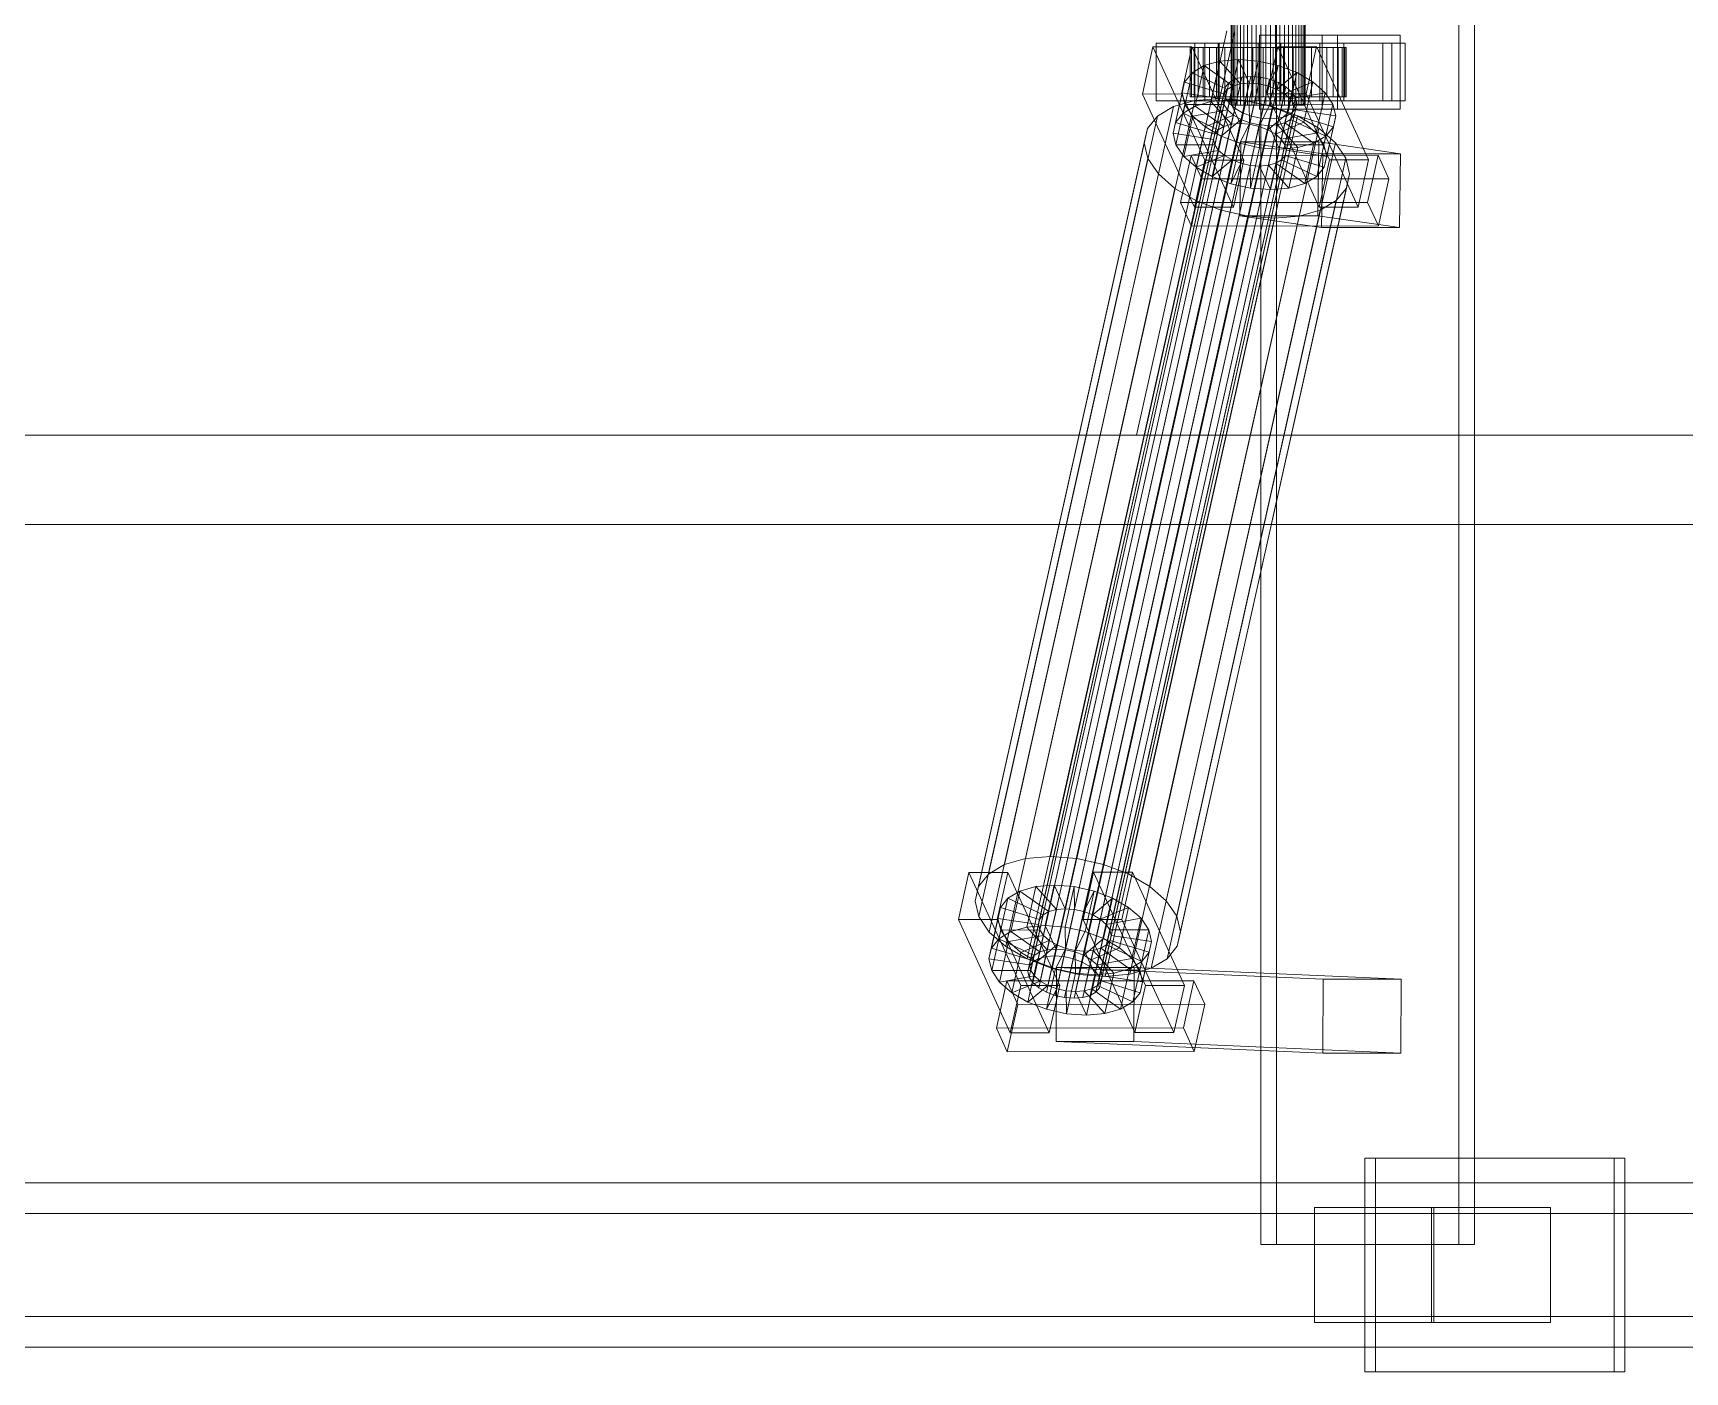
# Model space of a CAD drawing. Header units: millimetres. Extents: x -1970 to 34302, y -65268 to 6837.
# Drawn here: x 8646.8 to 9048.4, y -18456 to -18130.5 of the extents above; entities that cross this region are included whole.
import ezdxf

# ---------------------------------------------------------------- set-up
doc = ezdxf.new("R2010")
doc.units = ezdxf.units.MM
doc.layers.add('superior_C01', color=7, linetype='Continuous', lineweight=0)

msp = doc.modelspace()

# ---------------------------------------------------------------- linework, layer by layer
at = {"layer": 'superior_C01'}
for p, q in [((8945.306, -17575), (8945.306, -18425)), ((8949.148, -18425), (8949.148, -17575)), ((8993.432, -18425), (8993.432, -17575)), ((8997.274, -17575), (8997.274, -18425)), ((8938.103, -18148), (8938.103, -17852)), ((8938.26, -18148), (8938.26, -17852)), ((8938.559, -18148), (8938.559, -17852)), ((8939.018, -18148), (8939.018, -17852)), ((8939.595, -18148), (8939.595, -17852)), ((8940.326, -18148), (8940.326, -17852)), ((8941.142, -18148), (8941.142, -17852)), ((8942.095, -18148), (8942.095, -17852)), ((8943.094, -18148), (8943.094, -17852)), ((8944.203, -18148), (8944.203, -17852)), ((8945.317, -18148), (8945.317, -17852)), ((8946.508, -18148), (8946.508, -17852)), ((8947.662, -18148), (8947.662, -17852)), ((8948.853, -18148), (8948.853, -17852)), ((8949.967, -18148), (8949.967, -17852)), ((8951.076, -18148), (8951.076, -17852)), ((8952.075, -18148), (8952.075, -17852)), ((8953.028, -18148), (8953.028, -17852)), ((8953.844, -18148), (8953.844, -17852)), ((8954.575, -18148), (8954.575, -17852)), ((8955.151, -18148), (8955.151, -17852)), ((8955.611, -17852), (8955.611, -18148)), ((8955.91, -18148), (8955.91, -17852)), ((8956.066, -18148), (8956.066, -17852)), ((8937.041, -18130), (8915.115, -18228.298)), ((8917.026, -18228.298), (8938.953, -18130)), ((8963.923, -18131), (8944.975, -18131)), ((8944.975, -18131), (8944.975, -18149)), ((8960.216, -18131), (8944.975, -18131)), ((8960.216, -18149), (8960.216, -18131)), ((8960.216, -18131), (8979.163, -18131)), ((8963.923, -18149), (8963.923, -18131)), ((8963.923, -18131), (8979.163, -18131)), ((8979.163, -18131), (8979.163, -18149)), ((8919.091, -18133.859), (8916.533, -18145.327)), ((8928.564, -18133.847), (8919.091, -18133.859)), ((8931.711, -18161.391), (8919.091, -18133.859)), ((8929.3, -18133), (8919.826, -18133)), ((8919.826, -18133), (8919.826, -18147)), ((8935.195, -18133), (8919.826, -18133)), ((8926.006, -18145.315), (8928.564, -18133.847)), ((8928.455, -18134), (8928.124, -18134)), ((8928.124, -18134), (8938.103, -18134)), ((8928.124, -18146), (8928.124, -18134)), ((8928.124, -18134), (8929.085, -18134)), ((8930.056, -18134), (8928.455, -18134)), ((8928.455, -18134), (8938.26, -18134)), ((8928.455, -18146), (8928.455, -18134)), ((8928.564, -18133.847), (8941.185, -18161.379)), ((8929.085, -18134), (8938.559, -18134)), ((8929.085, -18146), (8929.085, -18134)), ((8929.085, -18134), (8931.273, -18134)), ((8929.3, -18147), (8929.3, -18133)), ((8929.3, -18133), (8944.668, -18133)), ((8932.817, -18134), (8930.056, -18134)), ((8930.056, -18134), (8939.018, -18134)), ((8930.056, -18146), (8930.056, -18134)), ((8931.273, -18134), (8939.595, -18134)), ((8931.273, -18146), (8931.273, -18134)), ((8931.273, -18134), (8934.538, -18134)), ((8977.186, -18133), (8931.712, -18133)), ((8931.712, -18133), (8931.712, -18147)), ((8934.914, -18133), (8931.712, -18133)), ((8936.55, -18134), (8932.817, -18134)), ((8932.817, -18134), (8940.326, -18134)), ((8932.817, -18146), (8932.817, -18134)), ((8934.538, -18134), (8941.142, -18134)), ((8934.538, -18146), (8934.538, -18134)), ((8934.538, -18134), (8938.659, -18134)), ((8934.914, -18147), (8934.914, -18133)), ((8934.914, -18133), (8980.387, -18133)), ((8935.195, -18147), (8935.195, -18133)), ((8935.195, -18133), (8944.668, -18133)), ((8941.002, -18134), (8936.55, -18134)), ((8936.55, -18134), (8942.095, -18134)), ((8936.55, -18146), (8936.55, -18134)), ((8938.103, -18134), (8938.26, -18134)), ((8938.103, -18134), (8938.103, -18146)), ((8938.559, -18134), (8938.103, -18134)), ((8938.26, -18134), (8939.018, -18134)), ((8938.26, -18134), (8938.26, -18146)), ((8938.559, -18134), (8938.559, -18146)), ((8939.595, -18134), (8938.559, -18134)), ((8938.659, -18134), (8943.094, -18134)), ((8938.659, -18146), (8938.659, -18134)), ((8938.659, -18134), (8943.353, -18134)), ((8939.018, -18134), (8940.326, -18134)), ((8939.018, -18134), (8939.018, -18146)), ((8939.595, -18134), (8939.595, -18146)), ((8941.142, -18134), (8939.595, -18134)), ((8940.326, -18134), (8942.095, -18134)), ((8940.326, -18134), (8940.326, -18146)), ((8945.868, -18134), (8941.002, -18134)), ((8941.002, -18134), (8944.203, -18134)), ((8941.002, -18146), (8941.002, -18134)), ((8941.142, -18134), (8941.142, -18146)), ((8943.094, -18134), (8941.142, -18134)), ((8942.095, -18134), (8944.203, -18134)), ((8942.095, -18134), (8942.095, -18146)), ((8943.094, -18134), (8943.094, -18146)), ((8945.317, -18134), (8943.094, -18134)), ((8943.353, -18134), (8945.317, -18134)), ((8943.353, -18146), (8943.353, -18134)), ((8943.353, -18134), (8948.302, -18134)), ((8944.203, -18134), (8946.508, -18134)), ((8944.203, -18134), (8944.203, -18146)), ((8944.668, -18133), (8944.668, -18147)), ((8945.317, -18134), (8945.317, -18146)), ((8947.662, -18134), (8945.317, -18134)), ((8950.817, -18134), (8945.868, -18134)), ((8945.868, -18134), (8946.508, -18134)), ((8945.868, -18146), (8945.868, -18134)), ((8946.508, -18134), (8948.853, -18134)), ((8946.508, -18134), (8946.508, -18146)), ((8949.406, -18133.821), (8946.848, -18145.289)), ((8948.302, -18134), (8947.662, -18134)), ((8947.662, -18134), (8947.662, -18146)), ((8949.967, -18134), (8947.662, -18134)), ((8948.302, -18146), (8948.302, -18134)), ((8948.302, -18134), (8953.168, -18134)), ((8950.817, -18134), (8948.853, -18134)), ((8948.853, -18134), (8951.076, -18134)), ((8948.853, -18134), (8948.853, -18146)), ((8958.88, -18133.809), (8949.406, -18133.821)), ((8962.026, -18161.353), (8949.406, -18133.821)), ((8953.168, -18134), (8949.967, -18134)), ((8949.967, -18134), (8949.967, -18146)), ((8952.075, -18134), (8949.967, -18134)), ((8959.615, -18133), (8950.142, -18133)), ((8950.142, -18133), (8950.142, -18147)), ((8965.51, -18133), (8950.142, -18133)), ((8955.511, -18134), (8950.817, -18134)), ((8950.817, -18146), (8950.817, -18134)), ((8955.511, -18134), (8951.076, -18134)), ((8951.076, -18134), (8953.028, -18134)), ((8951.076, -18134), (8951.076, -18146)), ((8957.62, -18134), (8952.075, -18134)), ((8952.075, -18134), (8952.075, -18146)), ((8953.844, -18134), (8952.075, -18134)), ((8959.632, -18134), (8953.028, -18134)), ((8953.028, -18134), (8954.575, -18134)), ((8953.028, -18134), (8953.028, -18146)), ((8953.168, -18146), (8953.168, -18134)), ((8953.168, -18134), (8957.62, -18134)), ((8961.353, -18134), (8953.844, -18134)), ((8953.844, -18134), (8953.844, -18146)), ((8955.151, -18134), (8953.844, -18134)), ((8962.897, -18134), (8954.575, -18134)), ((8954.575, -18134), (8955.611, -18134)), ((8954.575, -18134), (8954.575, -18146)), ((8964.114, -18134), (8955.151, -18134)), ((8955.151, -18134), (8955.151, -18146)), ((8955.91, -18134), (8955.151, -18134)), ((8959.632, -18134), (8955.511, -18134)), ((8955.511, -18146), (8955.511, -18134)), ((8955.611, -18134), (8965.085, -18134)), ((8955.611, -18146), (8955.611, -18134)), ((8955.611, -18134), (8956.066, -18134)), ((8965.715, -18134), (8955.91, -18134)), ((8955.91, -18134), (8955.91, -18146)), ((8956.066, -18134), (8955.91, -18134)), ((8966.046, -18134), (8956.066, -18134)), ((8956.066, -18134), (8956.066, -18146)), ((8956.322, -18145.277), (8958.88, -18133.809)), ((8957.62, -18146), (8957.62, -18134)), ((8957.62, -18134), (8961.353, -18134)), ((8958.88, -18133.809), (8971.5, -18161.341)), ((8959.615, -18147), (8959.615, -18133)), ((8959.615, -18133), (8974.984, -18133)), ((8962.897, -18134), (8959.632, -18134)), ((8959.632, -18146), (8959.632, -18134)), ((8961.353, -18146), (8961.353, -18134)), ((8961.353, -18134), (8964.114, -18134)), ((8965.085, -18134), (8962.897, -18134)), ((8962.897, -18146), (8962.897, -18134)), ((8964.114, -18146), (8964.114, -18134)), ((8964.114, -18134), (8965.715, -18134)), ((8965.085, -18134), (8965.085, -18146)), ((8966.046, -18134), (8965.085, -18134)), ((8965.51, -18147), (8965.51, -18133)), ((8965.51, -18133), (8974.984, -18133)), ((8965.715, -18146), (8965.715, -18134)), ((8965.715, -18134), (8966.046, -18134)), ((8966.046, -18146), (8966.046, -18134)), ((8974.984, -18133), (8974.984, -18147)), ((8977.186, -18147), (8977.186, -18133)), ((8977.186, -18133), (8980.387, -18133)), ((8980.387, -18133), (8980.387, -18147)), ((8926.397, -18149.985), (8928.59, -18140.156)), ((8928.59, -18140.156), (8926.764, -18142.416)), ((8931.524, -18138.419), (8928.59, -18140.156)), ((8928.59, -18140.156), (8937.148, -18144.203)), ((8929.331, -18148.249), (8931.524, -18138.419)), ((8935.366, -18137.325), (8931.524, -18138.419)), ((8931.524, -18138.419), (8938.537, -18143.38)), ((8933.173, -18147.155), (8935.366, -18137.325)), ((8939.854, -18136.948), (8935.366, -18137.325)), ((8935.366, -18137.325), (8940.357, -18142.862)), ((8937.662, -18146.777), (8939.854, -18136.948)), ((8944.683, -18137.313), (8939.854, -18136.948)), ((8939.854, -18136.948), (8942.483, -18142.683)), ((8942.491, -18147.143), (8944.683, -18137.313)), ((8949.523, -18138.396), (8944.683, -18137.313)), ((8944.683, -18137.313), (8944.771, -18142.856)), ((8949.523, -18138.396), (8947.064, -18143.369)), ((8947.331, -18148.226), (8949.523, -18138.396)), ((8954.045, -18140.123), (8949.205, -18144.188)), ((8954.045, -18140.123), (8949.523, -18138.396)), ((8951.853, -18149.953), (8954.045, -18140.123)), ((8957.94, -18142.377), (8954.045, -18140.123)), ((8888.678, -18358.68), (8936.367, -18144.881)), ((8888.959, -18357.434), (8936.648, -18143.635)), ((8889.824, -18356.363), (8937.513, -18142.565)), ((8891.214, -18355.541), (8938.903, -18141.742)), ((8893.034, -18355.022), (8940.723, -18141.224)), ((8895.16, -18354.844), (8942.849, -18141.045)), ((8897.447, -18355.017), (8945.136, -18141.218)), ((8899.74, -18355.53), (8947.429, -18141.731)), ((8901.882, -18356.348), (8949.571, -18142.549)), ((8903.727, -18357.415), (8951.416, -18143.617)), ((8905.149, -18358.659), (8952.838, -18144.861)), ((8924.571, -18152.246), (8926.764, -18142.416)), ((8926.764, -18142.416), (8926.17, -18145.047)), ((8926.764, -18142.416), (8936.283, -18145.274)), ((8937.148, -18144.203), (8934.955, -18154.033)), ((8936.283, -18145.274), (8937.148, -18144.203)), ((8938.537, -18143.38), (8936.345, -18153.21)), ((8936.648, -18143.635), (8936.367, -18144.881)), ((8936.367, -18144.881), (8936.689, -18146.218)), ((8937.513, -18142.565), (8936.648, -18143.635)), ((8937.148, -18144.203), (8938.537, -18143.38)), ((8938.903, -18141.742), (8937.513, -18142.565)), ((8940.357, -18142.862), (8938.165, -18152.692)), ((8938.537, -18143.38), (8940.357, -18142.862)), ((8940.723, -18141.224), (8938.903, -18141.742)), ((8942.483, -18142.683), (8940.291, -18152.513)), ((8940.357, -18142.862), (8942.483, -18142.683)), ((8942.849, -18141.045), (8940.723, -18141.224)), ((8942.483, -18142.683), (8944.771, -18142.856)), ((8944.771, -18142.856), (8942.578, -18152.686)), ((8945.136, -18141.218), (8942.849, -18141.045)), ((8944.771, -18142.856), (8947.064, -18143.369)), ((8947.064, -18143.369), (8944.871, -18153.199)), ((8947.429, -18141.731), (8945.136, -18141.218)), ((8949.205, -18144.188), (8947.013, -18154.017)), ((8947.064, -18143.369), (8949.205, -18144.188)), ((8949.571, -18142.549), (8947.429, -18141.731)), ((8949.205, -18144.188), (8951.05, -18145.255)), ((8951.416, -18143.617), (8949.571, -18142.549)), ((8957.94, -18142.377), (8951.05, -18145.255)), ((8952.838, -18144.861), (8951.416, -18143.617)), ((8953.741, -18146.196), (8952.838, -18144.861)), ((8955.748, -18152.207), (8957.94, -18142.377)), ((8960.943, -18145.003), (8957.94, -18142.377)), ((8883, -18332.659), (8924.111, -18148.35)), ((8888.136, -18331.197), (8929.248, -18146.887)), ((8889, -18360.017), (8936.689, -18146.218)), ((8889.903, -18361.352), (8937.592, -18147.554)), ((8891.325, -18362.596), (8939.014, -18148.798)), ((8894.137, -18330.692), (8935.248, -18146.383)), ((8900.592, -18331.181), (8941.704, -18146.872)), ((8953.741, -18146.196), (8906.052, -18359.995)), ((8906.093, -18362.578), (8953.782, -18148.779)), ((8906.374, -18361.332), (8954.063, -18147.533)), ((8907.063, -18332.629), (8948.174, -18148.32)), ((8916.533, -18145.327), (8926.006, -18145.315)), ((8916.533, -18145.327), (8929.153, -18172.859)), ((8919.826, -18147), (8929.3, -18147)), ((8919.826, -18147), (8935.195, -18147)), ((8924.111, -18148.35), (8920.189, -18150.672)), ((8923.978, -18154.877), (8926.17, -18145.047)), ((8929.248, -18146.887), (8924.111, -18148.35)), ((8924.657, -18157.698), (8926.85, -18147.868)), ((8938.626, -18172.847), (8926.006, -18145.315)), ((8926.17, -18145.047), (8936.002, -18146.52)), ((8926.17, -18145.047), (8926.85, -18147.868)), ((8926.397, -18149.985), (8929.331, -18148.249)), ((8926.85, -18147.868), (8936.323, -18147.856)), ((8926.85, -18147.868), (8928.756, -18150.688)), ((8938.103, -18146), (8928.124, -18146)), ((8928.124, -18146), (8928.455, -18146)), ((8929.085, -18146), (8928.124, -18146)), ((8938.26, -18146), (8928.455, -18146)), ((8928.455, -18146), (8930.056, -18146)), ((8938.559, -18146), (8929.085, -18146)), ((8931.273, -18146), (8929.085, -18146)), ((8935.248, -18146.383), (8929.248, -18146.887)), ((8944.668, -18147), (8929.3, -18147)), ((8929.331, -18148.249), (8933.173, -18147.155)), ((8936.345, -18153.21), (8929.331, -18148.249)), ((8939.018, -18146), (8930.056, -18146)), ((8930.056, -18146), (8932.817, -18146)), ((8939.595, -18146), (8931.273, -18146)), ((8934.538, -18146), (8931.273, -18146)), ((8931.712, -18147), (8977.186, -18147)), ((8931.712, -18147), (8934.914, -18147)), ((8940.326, -18146), (8932.817, -18146)), ((8932.817, -18146), (8936.55, -18146)), ((8933.173, -18147.155), (8937.662, -18146.777)), ((8938.165, -18152.692), (8933.173, -18147.155)), ((8936.002, -18146.52), (8933.809, -18156.35)), ((8936.283, -18145.274), (8934.09, -18155.103)), ((8936.323, -18147.856), (8934.131, -18157.686)), ((8941.142, -18146), (8934.538, -18146)), ((8938.659, -18146), (8934.538, -18146)), ((8980.387, -18147), (8934.914, -18147)), ((8944.668, -18147), (8935.195, -18147)), ((8941.704, -18146.872), (8935.248, -18146.383)), ((8936.002, -18146.52), (8936.283, -18145.274)), ((8936.323, -18147.856), (8936.002, -18146.52)), ((8937.226, -18149.192), (8936.323, -18147.856)), ((8942.095, -18146), (8936.55, -18146)), ((8936.55, -18146), (8941.002, -18146)), ((8936.689, -18146.218), (8937.592, -18147.554)), ((8937.592, -18147.554), (8939.014, -18148.798)), ((8940.291, -18152.513), (8937.662, -18146.777)), ((8937.662, -18146.777), (8942.491, -18147.143)), ((8938.26, -18146), (8938.103, -18146)), ((8938.103, -18146), (8938.559, -18146)), ((8938.559, -18148), (8938.103, -18148)), ((8938.103, -18148), (8938.26, -18148)), ((8939.018, -18146), (8938.26, -18146)), ((8938.26, -18148), (8939.018, -18148)), ((8938.559, -18146), (8939.595, -18146)), ((8939.595, -18148), (8938.559, -18148)), ((8943.094, -18146), (8938.659, -18146)), ((8943.353, -18146), (8938.659, -18146)), ((8939.014, -18148.798), (8940.859, -18149.865)), ((8940.326, -18146), (8939.018, -18146)), ((8939.018, -18148), (8940.326, -18148)), ((8939.595, -18146), (8941.142, -18146)), ((8941.142, -18148), (8939.595, -18148)), ((8942.095, -18146), (8940.326, -18146)), ((8940.326, -18148), (8942.095, -18148)), ((8944.203, -18146), (8941.002, -18146)), ((8941.002, -18146), (8945.868, -18146)), ((8941.142, -18146), (8943.094, -18146)), ((8943.094, -18148), (8941.142, -18148)), ((8948.174, -18148.32), (8941.704, -18146.872)), ((8944.203, -18146), (8942.095, -18146)), ((8942.095, -18148), (8944.203, -18148)), ((8942.578, -18152.686), (8942.491, -18147.143)), ((8942.491, -18147.143), (8947.331, -18148.226)), ((8943.094, -18146), (8945.317, -18146)), ((8945.317, -18148), (8943.094, -18148)), ((8945.317, -18146), (8943.353, -18146)), ((8948.302, -18146), (8943.353, -18146)), ((8946.508, -18146), (8944.203, -18146)), ((8944.203, -18148), (8946.508, -18148)), ((8944.871, -18153.199), (8947.331, -18148.226)), ((8945.317, -18146), (8947.662, -18146)), ((8947.662, -18148), (8945.317, -18148)), ((8946.508, -18146), (8945.868, -18146)), ((8945.868, -18146), (8950.817, -18146)), ((8948.853, -18146), (8946.508, -18146)), ((8946.508, -18148), (8948.853, -18148)), ((8946.848, -18145.289), (8956.322, -18145.277)), ((8946.848, -18145.289), (8959.468, -18172.821)), ((8947.331, -18148.226), (8951.853, -18149.953)), ((8947.662, -18146), (8948.302, -18146)), ((8947.662, -18146), (8949.967, -18146)), ((8949.967, -18148), (8947.662, -18148)), ((8954.219, -18150.629), (8948.174, -18148.32)), ((8953.168, -18146), (8948.302, -18146)), ((8951.076, -18146), (8948.853, -18146)), ((8948.853, -18146), (8950.817, -18146)), ((8948.853, -18148), (8951.076, -18148)), ((8951.05, -18145.255), (8948.858, -18155.085)), ((8949.967, -18146), (8953.168, -18146)), ((8949.967, -18146), (8952.075, -18146)), ((8952.075, -18148), (8949.967, -18148)), ((8950.142, -18147), (8959.615, -18147)), ((8950.142, -18147), (8965.51, -18147)), ((8952.473, -18146.499), (8950.28, -18156.329)), ((8950.817, -18146), (8955.511, -18146)), ((8951.05, -18145.255), (8952.473, -18146.499)), ((8953.028, -18146), (8951.076, -18146)), ((8951.076, -18146), (8955.511, -18146)), ((8951.076, -18148), (8953.028, -18148)), ((8951.183, -18157.665), (8953.376, -18147.835)), ((8952.075, -18146), (8957.62, -18146)), ((8952.075, -18146), (8953.844, -18146)), ((8953.844, -18148), (8952.075, -18148)), ((8960.943, -18145.003), (8952.473, -18146.499)), ((8952.473, -18146.499), (8953.376, -18147.835)), ((8952.917, -18149.85), (8953.782, -18148.779)), ((8954.575, -18146), (8953.028, -18146)), ((8953.028, -18146), (8959.632, -18146)), ((8953.028, -18148), (8954.575, -18148)), ((8957.62, -18146), (8953.168, -18146)), ((8953.376, -18147.835), (8962.85, -18147.823)), ((8953.376, -18147.835), (8953.698, -18149.171)), ((8954.063, -18147.533), (8953.741, -18146.196)), ((8953.782, -18148.779), (8954.063, -18147.533)), ((8953.844, -18146), (8961.353, -18146)), ((8953.844, -18146), (8955.151, -18146)), ((8955.151, -18148), (8953.844, -18148)), ((8955.611, -18146), (8954.575, -18146)), ((8954.575, -18146), (8962.897, -18146)), ((8954.575, -18148), (8955.611, -18148)), ((8955.151, -18146), (8964.114, -18146)), ((8955.151, -18146), (8955.91, -18146)), ((8955.91, -18148), (8955.151, -18148)), ((8955.511, -18146), (8959.632, -18146)), ((8965.085, -18146), (8955.611, -18146)), ((8956.066, -18146), (8955.611, -18146)), ((8955.611, -18148), (8956.066, -18148)), ((8955.91, -18146), (8965.715, -18146)), ((8955.91, -18146), (8956.066, -18146)), ((8956.066, -18148), (8955.91, -18148)), ((8956.066, -18146), (8966.046, -18146)), ((8968.942, -18172.809), (8956.322, -18145.277)), ((8961.353, -18146), (8957.62, -18146)), ((8958.751, -18154.833), (8960.943, -18145.003)), ((8974.984, -18147), (8959.615, -18147)), ((8959.632, -18146), (8962.897, -18146)), ((8962.85, -18147.823), (8960.657, -18157.653)), ((8962.85, -18147.823), (8960.943, -18145.003)), ((8964.114, -18146), (8961.353, -18146)), ((8963.529, -18150.644), (8962.85, -18147.823)), ((8962.897, -18146), (8965.085, -18146)), ((8965.715, -18146), (8964.114, -18146)), ((8965.085, -18146), (8966.046, -18146)), ((8974.984, -18147), (8965.51, -18147)), ((8966.046, -18146), (8965.715, -18146)), ((8980.387, -18147), (8977.186, -18147)), ((8879.078, -18334.981), (8920.189, -18150.672)), ((8893.17, -18363.664), (8940.859, -18149.865)), ((8895.312, -18364.482), (8943.001, -18150.683)), ((8897.605, -18364.995), (8945.294, -18151.196)), ((8899.892, -18365.168), (8947.581, -18151.369)), ((8902.018, -18364.989), (8949.708, -18151.191)), ((8903.838, -18364.471), (8951.528, -18150.672)), ((8905.228, -18363.648), (8952.917, -18149.85)), ((8913.108, -18334.938), (8954.219, -18150.629)), ((8920.189, -18150.672), (8917.748, -18153.694)), ((8923.978, -18154.877), (8924.571, -18152.246)), ((8924.571, -18152.246), (8926.397, -18149.985)), ((8934.09, -18155.103), (8924.571, -18152.246)), ((8934.955, -18154.033), (8926.397, -18149.985)), ((8926.564, -18160.518), (8928.756, -18150.688)), ((8928.756, -18150.688), (8937.226, -18149.192)), ((8928.756, -18150.688), (8931.759, -18153.314)), ((8931.759, -18153.314), (8938.649, -18150.436)), ((8937.226, -18149.192), (8935.034, -18159.022)), ((8935.654, -18155.567), (8940.494, -18151.503)), ((8938.165, -18152.692), (8936.345, -18153.21)), ((8938.649, -18150.436), (8936.456, -18160.266)), ((8938.649, -18150.436), (8937.226, -18149.192)), ((8940.291, -18152.513), (8938.165, -18152.692)), ((8940.494, -18151.503), (8938.301, -18161.333)), ((8940.494, -18151.503), (8938.649, -18150.436)), ((8940.176, -18157.295), (8942.636, -18152.321)), ((8942.578, -18152.686), (8940.291, -18152.513)), ((8942.636, -18152.321), (8940.443, -18162.151)), ((8942.636, -18152.321), (8940.494, -18151.503)), ((8940.859, -18149.865), (8943.001, -18150.683)), ((8944.871, -18153.199), (8942.578, -18152.686)), ((8944.929, -18152.835), (8942.636, -18152.321)), ((8944.929, -18152.835), (8942.736, -18162.664)), ((8943.001, -18150.683), (8945.294, -18151.196)), ((8945.016, -18158.378), (8944.929, -18152.835)), ((8947.216, -18153.008), (8944.929, -18152.835)), ((8944.975, -18149), (8963.923, -18149)), ((8960.216, -18149), (8944.975, -18149)), ((8945.294, -18151.196), (8947.581, -18151.369)), ((8947.013, -18154.017), (8951.853, -18149.953)), ((8949.342, -18152.829), (8947.15, -18162.659)), ((8949.342, -18152.829), (8947.216, -18153.008)), ((8947.581, -18151.369), (8949.708, -18151.191)), ((8948.858, -18155.085), (8955.748, -18152.207)), ((8951.162, -18152.311), (8948.969, -18162.14)), ((8951.162, -18152.311), (8949.342, -18152.829)), ((8954.334, -18158.366), (8949.342, -18152.829)), ((8949.708, -18151.191), (8951.528, -18150.672)), ((8952.552, -18151.488), (8950.359, -18161.318)), ((8952.552, -18151.488), (8951.162, -18152.311)), ((8958.176, -18157.272), (8951.162, -18152.311)), ((8953.417, -18150.417), (8951.224, -18160.247)), ((8953.698, -18149.171), (8951.505, -18159.001)), ((8951.528, -18150.672), (8952.917, -18149.85)), ((8951.853, -18149.953), (8955.748, -18152.207)), ((8953.417, -18150.417), (8952.552, -18151.488)), ((8961.11, -18155.535), (8952.552, -18151.488)), ((8953.698, -18149.171), (8953.417, -18150.417)), ((8962.936, -18153.275), (8953.417, -18150.417)), ((8963.529, -18150.644), (8953.698, -18149.171)), ((8959.426, -18153.641), (8954.219, -18150.629)), ((8955.748, -18152.207), (8958.751, -18154.833)), ((8979.163, -18149), (8960.216, -18149)), ((8961.337, -18160.474), (8963.529, -18150.644)), ((8962.936, -18153.275), (8963.529, -18150.644)), ((8979.163, -18149), (8963.923, -18149)), ((8876.637, -18338.003), (8917.748, -18153.694)), ((8917.748, -18153.694), (8916.955, -18157.211)), ((8918.315, -18337.95), (8959.426, -18153.641)), ((8933.809, -18156.35), (8923.978, -18154.877)), ((8924.657, -18157.698), (8923.978, -18154.877)), ((8929.567, -18163.144), (8931.759, -18153.314)), ((8931.759, -18153.314), (8935.654, -18155.567)), ((8933.462, -18165.397), (8935.654, -18155.567)), ((8934.09, -18155.103), (8933.809, -18156.35)), ((8933.809, -18156.35), (8934.131, -18157.686)), ((8934.955, -18154.033), (8934.09, -18155.103)), ((8936.345, -18153.21), (8934.955, -18154.033)), ((8935.654, -18155.567), (8940.176, -18157.295)), ((8947.013, -18154.017), (8944.871, -18153.199)), ((8947.216, -18153.008), (8945.023, -18162.837)), ((8948.858, -18155.085), (8947.013, -18154.017)), ((8949.845, -18158.743), (8947.216, -18153.008)), ((8950.28, -18156.329), (8948.858, -18155.085)), ((8950.28, -18156.329), (8958.751, -18154.833)), ((8951.183, -18157.665), (8950.28, -18156.329)), ((8958.176, -18157.272), (8961.11, -18155.535)), ((8958.751, -18154.833), (8960.657, -18157.653)), ((8958.917, -18165.365), (8961.11, -18155.535)), ((8963.441, -18157.152), (8959.426, -18153.641)), ((8960.743, -18163.105), (8962.936, -18153.275)), ((8961.11, -18155.535), (8962.936, -18153.275)), ((8875.843, -18341.52), (8916.955, -18157.211)), ((8916.955, -18157.211), (8917.863, -18160.982)), ((8922.329, -18341.461), (8963.441, -18157.152)), ((8934.131, -18157.686), (8924.657, -18157.698)), ((8926.564, -18160.518), (8924.657, -18157.698)), ((8965.989, -18160.922), (8924.878, -18345.231)), ((8928.343, -18160.247), (8925.785, -18171.715)), ((8935.034, -18159.022), (8926.564, -18160.518)), ((8929.567, -18163.144), (8926.564, -18160.518)), ((8973.816, -18160.19), (8928.343, -18160.247)), ((8930.972, -18165.983), (8928.343, -18160.247)), ((8936.456, -18160.266), (8929.567, -18163.144)), ((8934.131, -18157.686), (8935.034, -18159.022)), ((8935.034, -18159.022), (8936.456, -18160.266)), ((8936.456, -18160.266), (8938.301, -18161.333)), ((8937.983, -18167.125), (8940.176, -18157.295)), ((8940.176, -18157.295), (8945.016, -18158.378)), ((8940.46, -18156.962), (8940.194, -18174.943)), ((8959.407, -18156.962), (8940.46, -18156.962)), ((8960.343, -18159.83), (8940.46, -18156.962)), ((8942.824, -18168.208), (8945.016, -18158.378)), ((8945.016, -18158.378), (8949.845, -18158.743)), ((8947.653, -18168.573), (8949.845, -18158.743)), ((8949.845, -18158.743), (8954.334, -18158.366)), ((8950.359, -18161.318), (8951.224, -18160.247)), ((8960.657, -18157.653), (8951.183, -18157.665)), ((8951.505, -18159.001), (8951.183, -18157.665)), ((8951.224, -18160.247), (8951.505, -18159.001)), ((8951.224, -18160.247), (8960.743, -18163.105)), ((8951.505, -18159.001), (8961.337, -18160.474)), ((8952.141, -18168.196), (8954.334, -18158.366)), ((8954.334, -18158.366), (8958.176, -18157.272)), ((8955.983, -18167.102), (8958.176, -18157.272)), ((8959.141, -18174.943), (8959.407, -18156.962)), ((8959.407, -18156.962), (8979.289, -18159.83)), ((8960.077, -18177.811), (8960.343, -18159.83)), ((8960.343, -18159.83), (8979.289, -18159.83)), ((8960.657, -18157.653), (8961.337, -18160.474)), ((8961.337, -18160.474), (8960.743, -18163.105)), ((8965.989, -18160.922), (8963.441, -18157.152)), ((8966.898, -18164.693), (8965.989, -18160.922)), ((8971.258, -18171.658), (8973.816, -18160.19)), ((8973.816, -18160.19), (8976.445, -18165.926)), ((8979.289, -18159.83), (8979.024, -18177.811)), ((8876.752, -18345.291), (8917.863, -18160.982)), ((8879.3, -18349.061), (8920.412, -18164.752)), ((8917.863, -18160.982), (8920.412, -18164.752)), ((8920.412, -18164.752), (8924.426, -18168.263)), ((8925.786, -18349.002), (8966.898, -18164.693)), ((8929.153, -18172.859), (8931.711, -18161.391)), ((8933.462, -18165.397), (8929.567, -18163.144)), ((8931.711, -18161.391), (8941.185, -18161.379)), ((8938.301, -18161.333), (8933.462, -18165.397)), ((8940.443, -18162.151), (8937.983, -18167.125)), ((8938.301, -18161.333), (8940.443, -18162.151)), ((8941.185, -18161.379), (8938.626, -18172.847)), ((8940.443, -18162.151), (8942.736, -18162.664)), ((8942.736, -18162.664), (8942.824, -18168.208)), ((8942.736, -18162.664), (8945.023, -18162.837)), ((8945.023, -18162.837), (8947.15, -18162.659)), ((8945.023, -18162.837), (8947.653, -18168.573)), ((8947.15, -18162.659), (8948.969, -18162.14)), ((8947.15, -18162.659), (8952.141, -18168.196)), ((8948.969, -18162.14), (8950.359, -18161.318)), ((8948.969, -18162.14), (8955.983, -18167.102)), ((8950.359, -18161.318), (8958.917, -18165.365)), ((8960.743, -18163.105), (8958.917, -18165.365)), ((8959.468, -18172.821), (8962.026, -18161.353)), ((8962.026, -18161.353), (8971.5, -18161.341)), ((8966.104, -18168.21), (8966.898, -18164.693)), ((8971.5, -18161.341), (8968.942, -18172.809)), ((8883.315, -18352.572), (8924.426, -18168.263)), ((8924.426, -18168.263), (8929.633, -18171.275)), ((8924.993, -18352.519), (8966.104, -18168.21)), ((8928.414, -18177.451), (8930.972, -18165.983)), ((8930.972, -18165.983), (8976.445, -18165.926)), ((8937.983, -18167.125), (8933.462, -18165.397)), ((8942.824, -18168.208), (8937.983, -18167.125)), ((8947.653, -18168.573), (8942.824, -18168.208)), ((8952.141, -18168.196), (8947.653, -18168.573)), ((8955.983, -18167.102), (8952.141, -18168.196)), ((8958.917, -18165.365), (8955.983, -18167.102)), ((8963.663, -18171.232), (8966.104, -18168.21)), ((8976.445, -18165.926), (8973.887, -18177.394)), ((8888.522, -18355.584), (8929.633, -18171.275)), ((8922.552, -18355.541), (8963.663, -18171.232)), ((8925.785, -18171.715), (8971.258, -18171.658)), ((8925.785, -18171.715), (8928.414, -18177.451)), ((8938.626, -18172.847), (8929.153, -18172.859)), ((8929.633, -18171.275), (8935.678, -18173.584)), ((8968.942, -18172.809), (8959.468, -18172.821)), ((8959.741, -18173.554), (8963.663, -18171.232)), ((8973.887, -18177.394), (8971.258, -18171.658)), ((8894.567, -18357.893), (8935.678, -18173.584)), ((8901.038, -18359.341), (8942.149, -18175.032)), ((8907.493, -18359.83), (8948.604, -18175.521)), ((8913.493, -18359.326), (8954.605, -18175.016)), ((8918.63, -18357.863), (8959.741, -18173.554)), ((8935.678, -18173.584), (8942.149, -18175.032)), ((8940.194, -18174.943), (8959.141, -18174.943)), ((8960.077, -18177.811), (8940.194, -18174.943)), ((8942.149, -18175.032), (8948.604, -18175.521)), ((8948.604, -18175.521), (8954.605, -18175.016)), ((8954.605, -18175.016), (8959.741, -18173.554)), ((8979.024, -18177.811), (8959.141, -18174.943)), ((8973.887, -18177.394), (8928.414, -18177.451)), ((8979.024, -18177.811), (8960.077, -18177.811)), ((8915.115, -18228.298), (8346.372, -18228.298)), ((8348.284, -18228.298), (8917.026, -18228.298)), ((8915.115, -18228.298), (8917.026, -18228.298)), ((9341.672, -18228.298), (8915.115, -18228.298)), ((8917.026, -18228.298), (9343.584, -18228.298)), ((11002.451, -18250), (2012.494, -18250)), ((2014.103, -18250), (11004.06, -18250)), ((8879.078, -18334.981), (8883, -18332.659)), ((8883, -18332.659), (8888.136, -18331.197)), ((8888.136, -18331.197), (8894.137, -18330.692)), ((8894.137, -18330.692), (8900.592, -18331.181)), ((8900.592, -18331.181), (8907.063, -18332.629)), ((8907.063, -18332.629), (8913.108, -18334.938)), ((8874.325, -18334.551), (8871.767, -18346.02)), ((8883.799, -18334.539), (8874.325, -18334.551)), ((8886.945, -18362.083), (8874.325, -18334.551)), ((8876.637, -18338.003), (8879.078, -18334.981)), ((8881.241, -18346.008), (8883.799, -18334.539)), ((8883.799, -18334.539), (8896.419, -18362.071)), ((8895.089, -18337.64), (8890.6, -18338.017)), ((8892.896, -18347.47), (8895.089, -18337.64)), ((8899.917, -18338.005), (8895.089, -18337.64)), ((8895.089, -18337.64), (8897.718, -18343.376)), ((8904.64, -18334.513), (8902.082, -18345.981)), ((8914.114, -18334.501), (8904.64, -18334.513)), ((8917.261, -18362.045), (8904.64, -18334.513)), ((8911.556, -18345.969), (8914.114, -18334.501)), ((8913.108, -18334.938), (8918.315, -18337.95)), ((8914.114, -18334.501), (8926.734, -18362.033)), ((8875.843, -18341.52), (8876.637, -18338.003)), ((8876.752, -18345.291), (8875.843, -18341.52)), ((8881.631, -18350.678), (8883.824, -18340.848)), ((8883.824, -18340.848), (8881.998, -18343.108)), ((8886.758, -18339.111), (8883.824, -18340.848)), ((8883.824, -18340.848), (8892.382, -18344.895)), ((8884.565, -18348.941), (8886.758, -18339.111)), ((8890.6, -18338.017), (8886.758, -18339.111)), ((8886.758, -18339.111), (8893.772, -18344.073)), ((8888.407, -18347.847), (8890.6, -18338.017)), ((8890.6, -18338.017), (8895.592, -18343.554)), ((8897.725, -18347.835), (8899.917, -18338.005)), ((8904.758, -18339.088), (8899.917, -18338.005)), ((8899.917, -18338.005), (8900.005, -18343.549)), ((8904.758, -18339.088), (8902.298, -18344.062)), ((8902.565, -18348.918), (8904.758, -18339.088)), ((8909.279, -18340.816), (8904.44, -18344.88)), ((8909.279, -18340.816), (8904.758, -18339.088)), ((8907.087, -18350.645), (8909.279, -18340.816)), ((8913.175, -18343.069), (8909.279, -18340.816)), ((8918.315, -18337.95), (8922.329, -18341.461)), ((8922.329, -18341.461), (8924.878, -18345.231)), ((8879.3, -18349.061), (8876.752, -18345.291)), ((8879.805, -18352.938), (8881.998, -18343.108)), ((8881.998, -18343.108), (8881.405, -18345.739)), ((8881.998, -18343.108), (8891.517, -18345.966)), ((8892.382, -18344.895), (8890.189, -18354.725)), ((8891.517, -18345.966), (8892.382, -18344.895)), ((8893.772, -18344.073), (8891.579, -18353.902)), ((8892.382, -18344.895), (8893.772, -18344.073)), ((8895.592, -18343.554), (8893.399, -18353.384)), ((8893.772, -18344.073), (8895.592, -18343.554)), ((8897.718, -18343.376), (8895.525, -18353.205)), ((8895.592, -18343.554), (8897.718, -18343.376)), ((8897.718, -18343.376), (8900.005, -18343.549)), ((8900.005, -18343.549), (8897.813, -18353.378)), ((8900.005, -18343.549), (8902.298, -18344.062)), ((8902.298, -18344.062), (8900.105, -18353.892)), ((8904.44, -18344.88), (8902.247, -18354.71)), ((8902.298, -18344.062), (8904.44, -18344.88)), ((8904.44, -18344.88), (8906.285, -18345.947)), ((8913.175, -18343.069), (8906.285, -18345.947)), ((8916.178, -18345.695), (8907.707, -18347.191)), ((8910.982, -18352.899), (8913.175, -18343.069)), ((8916.178, -18345.695), (8913.175, -18343.069)), ((8913.985, -18355.525), (8916.178, -18345.695)), ((8918.084, -18348.515), (8916.178, -18345.695)), ((8924.878, -18345.231), (8925.786, -18349.002)), ((8871.767, -18346.02), (8881.241, -18346.008)), ((8871.767, -18346.02), (8884.387, -18373.551)), ((8879.212, -18355.569), (8881.405, -18345.739)), ((8883.315, -18352.572), (8879.3, -18349.061)), ((8879.892, -18358.39), (8882.084, -18348.56)), ((8893.861, -18373.539), (8881.241, -18346.008)), ((8881.405, -18345.739), (8891.236, -18347.212)), ((8881.405, -18345.739), (8882.084, -18348.56)), ((8881.631, -18350.678), (8884.565, -18348.941)), ((8882.084, -18348.56), (8891.558, -18348.548)), ((8882.084, -18348.56), (8883.99, -18351.38)), ((8884.565, -18348.941), (8888.407, -18347.847)), ((8891.579, -18353.902), (8884.565, -18348.941)), ((8888.407, -18347.847), (8892.896, -18347.47)), ((8893.399, -18353.384), (8888.407, -18347.847)), ((8891.236, -18347.212), (8889.043, -18357.042)), ((8891.517, -18345.966), (8889.324, -18355.796)), ((8891.558, -18348.548), (8889.365, -18358.378)), ((8891.236, -18347.212), (8891.517, -18345.966)), ((8891.558, -18348.548), (8891.236, -18347.212)), ((8892.461, -18349.884), (8891.558, -18348.548)), ((8895.525, -18353.205), (8892.896, -18347.47)), ((8892.896, -18347.47), (8897.725, -18347.835)), ((8897.813, -18353.378), (8897.725, -18347.835)), ((8897.725, -18347.835), (8902.565, -18348.918)), ((8900.105, -18353.892), (8902.565, -18348.918)), ((8902.082, -18345.981), (8911.556, -18345.969)), ((8902.082, -18345.981), (8914.703, -18373.513)), ((8902.565, -18348.918), (8907.087, -18350.645)), ((8906.285, -18345.947), (8904.092, -18355.777)), ((8907.707, -18347.191), (8905.515, -18357.021)), ((8906.285, -18345.947), (8907.707, -18347.191)), ((8906.418, -18358.357), (8908.61, -18348.527)), ((8907.707, -18347.191), (8908.61, -18348.527)), ((8908.61, -18348.527), (8918.084, -18348.515)), ((8908.61, -18348.527), (8908.932, -18349.863)), ((8924.176, -18373.501), (8911.556, -18345.969)), ((8918.084, -18348.515), (8915.891, -18358.345)), ((8918.763, -18351.336), (8918.084, -18348.515)), ((8925.786, -18349.002), (8924.993, -18352.519)), ((8879.212, -18355.569), (8879.805, -18352.938)), ((8879.805, -18352.938), (8881.631, -18350.678)), ((8889.324, -18355.796), (8879.805, -18352.938)), ((8890.189, -18354.725), (8881.631, -18350.678)), ((8881.798, -18361.21), (8883.99, -18351.38)), ((8888.522, -18355.584), (8883.315, -18352.572)), ((8883.99, -18351.38), (8892.461, -18349.884)), ((8883.99, -18351.38), (8886.993, -18354.006)), ((8886.993, -18354.006), (8893.883, -18351.128)), ((8892.461, -18349.884), (8890.268, -18359.714)), ((8890.889, -18356.26), (8895.728, -18352.196)), ((8893.399, -18353.384), (8891.579, -18353.902)), ((8893.883, -18351.128), (8891.691, -18360.958)), ((8893.883, -18351.128), (8892.461, -18349.884)), ((8895.525, -18353.205), (8893.399, -18353.384)), ((8895.728, -18352.196), (8893.536, -18362.025)), ((8895.728, -18352.196), (8893.883, -18351.128)), ((8895.41, -18357.987), (8897.87, -18353.014)), ((8897.813, -18353.378), (8895.525, -18353.205)), ((8897.87, -18353.014), (8895.678, -18362.843)), ((8897.87, -18353.014), (8895.728, -18352.196)), ((8900.105, -18353.892), (8897.813, -18353.378)), ((8900.163, -18353.527), (8897.87, -18353.014)), ((8900.163, -18353.527), (8897.97, -18363.357)), ((8900.251, -18359.07), (8900.163, -18353.527)), ((8902.45, -18353.7), (8900.163, -18353.527)), ((8902.45, -18353.7), (8900.258, -18363.53)), ((8902.247, -18354.71), (8907.087, -18350.645)), ((8904.576, -18353.521), (8902.384, -18363.351)), ((8904.576, -18353.521), (8902.45, -18353.7)), ((8905.08, -18359.436), (8902.45, -18353.7)), ((8904.092, -18355.777), (8910.982, -18352.899)), ((8906.396, -18353.003), (8904.204, -18362.833)), ((8906.396, -18353.003), (8904.576, -18353.521)), ((8909.568, -18359.058), (8904.576, -18353.521)), ((8907.786, -18352.18), (8905.594, -18362.01)), ((8907.786, -18352.18), (8906.396, -18353.003)), ((8913.41, -18357.964), (8906.396, -18353.003)), ((8908.651, -18351.109), (8906.458, -18360.939)), ((8908.932, -18349.863), (8906.74, -18359.693)), ((8907.087, -18350.645), (8910.982, -18352.899)), ((8908.651, -18351.109), (8907.786, -18352.18)), ((8916.344, -18356.228), (8907.786, -18352.18)), ((8908.932, -18349.863), (8908.651, -18351.109)), ((8918.17, -18353.967), (8908.651, -18351.109)), ((8918.763, -18351.336), (8908.932, -18349.863)), ((8910.982, -18352.899), (8913.985, -18355.525)), ((8916.571, -18361.166), (8918.763, -18351.336)), ((8918.17, -18353.967), (8918.763, -18351.336)), ((8924.993, -18352.519), (8922.552, -18355.541)), ((8889.043, -18357.042), (8879.212, -18355.569)), ((8879.892, -18358.39), (8879.212, -18355.569)), ((8884.801, -18363.836), (8886.993, -18354.006)), ((8886.993, -18354.006), (8890.889, -18356.26)), ((8894.567, -18357.893), (8888.522, -18355.584)), ((8888.678, -18358.68), (8888.959, -18357.434)), ((8888.696, -18366.09), (8890.889, -18356.26)), ((8888.959, -18357.434), (8889.824, -18356.363)), ((8889.324, -18355.796), (8889.043, -18357.042)), ((8889.043, -18357.042), (8889.365, -18358.378)), ((8890.189, -18354.725), (8889.324, -18355.796)), ((8889.824, -18356.363), (8891.214, -18355.541)), ((8891.579, -18353.902), (8890.189, -18354.725)), ((8890.889, -18356.26), (8895.41, -18357.987)), ((8891.214, -18355.541), (8893.034, -18355.022)), ((8893.034, -18355.022), (8895.16, -18354.844)), ((8895.16, -18354.844), (8897.447, -18355.017)), ((8895.602, -18357.646), (8895.521, -18375.644)), ((8914.549, -18357.646), (8895.602, -18357.646)), ((8960.477, -18360.514), (8895.602, -18357.646)), ((8897.447, -18355.017), (8899.74, -18355.53)), ((8899.74, -18355.53), (8901.882, -18356.348)), ((8902.247, -18354.71), (8900.105, -18353.892)), ((8901.882, -18356.348), (8903.727, -18357.415)), ((8904.092, -18355.777), (8902.247, -18354.71)), ((8903.727, -18357.415), (8905.149, -18358.659)), ((8905.515, -18357.021), (8904.092, -18355.777)), ((8905.515, -18357.021), (8913.985, -18355.525)), ((8906.418, -18358.357), (8905.515, -18357.021)), ((8913.41, -18357.964), (8916.344, -18356.228)), ((8913.985, -18355.525), (8915.891, -18358.345)), ((8914.152, -18366.057), (8916.344, -18356.228)), ((8914.468, -18375.644), (8914.549, -18357.646)), ((8914.549, -18357.646), (8979.425, -18360.514)), ((8915.977, -18363.797), (8918.17, -18353.967)), ((8916.344, -18356.228), (8918.17, -18353.967)), ((8922.552, -18355.541), (8918.63, -18357.863)), ((8889.365, -18358.378), (8879.892, -18358.39)), ((8881.798, -18361.21), (8879.892, -18358.39)), ((8883.577, -18360.939), (8881.019, -18372.408)), ((8890.268, -18359.714), (8881.798, -18361.21)), ((8884.801, -18363.836), (8881.798, -18361.21)), ((8929.051, -18360.882), (8883.577, -18360.939)), ((8886.207, -18366.675), (8883.577, -18360.939)), ((8891.691, -18360.958), (8884.801, -18363.836)), ((8889, -18360.017), (8888.678, -18358.68)), ((8889.903, -18361.352), (8889, -18360.017)), ((8889.365, -18358.378), (8890.268, -18359.714)), ((8891.325, -18362.596), (8889.903, -18361.352)), ((8890.268, -18359.714), (8891.691, -18360.958)), ((8891.691, -18360.958), (8893.536, -18362.025)), ((8893.218, -18367.817), (8895.41, -18357.987)), ((8901.038, -18359.341), (8894.567, -18357.893)), ((8895.41, -18357.987), (8900.251, -18359.07)), ((8898.058, -18368.9), (8900.251, -18359.07)), ((8900.251, -18359.07), (8905.08, -18359.436)), ((8907.493, -18359.83), (8901.038, -18359.341)), ((8902.887, -18369.265), (8905.08, -18359.436)), ((8905.08, -18359.436), (8909.568, -18359.058)), ((8905.149, -18358.659), (8906.052, -18359.995)), ((8905.594, -18362.01), (8906.458, -18360.939)), ((8906.052, -18359.995), (8906.374, -18361.332)), ((8906.374, -18361.332), (8906.093, -18362.578)), ((8915.891, -18358.345), (8906.418, -18358.357)), ((8906.74, -18359.693), (8906.418, -18358.357)), ((8906.458, -18360.939), (8906.74, -18359.693)), ((8906.458, -18360.939), (8915.977, -18363.797)), ((8906.74, -18359.693), (8916.571, -18361.166)), ((8907.375, -18368.888), (8909.568, -18359.058)), ((8913.493, -18359.326), (8907.493, -18359.83)), ((8909.568, -18359.058), (8913.41, -18357.964)), ((8911.218, -18367.794), (8913.41, -18357.964)), ((8918.63, -18357.863), (8913.493, -18359.326)), ((8915.891, -18358.345), (8916.571, -18361.166)), ((8916.571, -18361.166), (8915.977, -18363.797)), ((8926.492, -18372.35), (8929.051, -18360.882)), ((8929.051, -18360.882), (8931.68, -18366.618)), ((8960.396, -18378.512), (8960.477, -18360.514)), ((8960.477, -18360.514), (8979.425, -18360.514)), ((8979.425, -18360.514), (8979.343, -18378.512)), ((8884.387, -18373.551), (8886.945, -18362.083)), ((8888.696, -18366.09), (8884.801, -18363.836)), ((8886.945, -18362.083), (8896.419, -18362.071)), ((8893.536, -18362.025), (8888.696, -18366.09)), ((8893.17, -18363.664), (8891.325, -18362.596)), ((8895.312, -18364.482), (8893.17, -18363.664)), ((8895.678, -18362.843), (8893.218, -18367.817)), ((8893.536, -18362.025), (8895.678, -18362.843)), ((8896.419, -18362.071), (8893.861, -18373.539)), ((8897.605, -18364.995), (8895.312, -18364.482)), ((8895.678, -18362.843), (8897.97, -18363.357)), ((8899.892, -18365.168), (8897.605, -18364.995)), ((8897.97, -18363.357), (8898.058, -18368.9)), ((8897.97, -18363.357), (8900.258, -18363.53)), ((8902.018, -18364.989), (8899.892, -18365.168)), ((8900.258, -18363.53), (8902.384, -18363.351)), ((8900.258, -18363.53), (8902.887, -18369.265)), ((8903.838, -18364.471), (8902.018, -18364.989)), ((8902.384, -18363.351), (8904.204, -18362.833)), ((8902.384, -18363.351), (8907.375, -18368.888)), ((8905.228, -18363.648), (8903.838, -18364.471)), ((8904.204, -18362.833), (8905.594, -18362.01)), ((8904.204, -18362.833), (8911.218, -18367.794)), ((8906.093, -18362.578), (8905.228, -18363.648)), ((8905.594, -18362.01), (8914.152, -18366.057)), ((8915.977, -18363.797), (8914.152, -18366.057)), ((8914.703, -18373.513), (8917.261, -18362.045)), ((8917.261, -18362.045), (8926.734, -18362.033)), ((8926.734, -18362.033), (8924.176, -18373.501)), ((8883.648, -18378.143), (8886.207, -18366.675)), ((8886.207, -18366.675), (8931.68, -18366.618)), ((8893.218, -18367.817), (8888.696, -18366.09)), ((8898.058, -18368.9), (8893.218, -18367.817)), ((8902.887, -18369.265), (8898.058, -18368.9)), ((8907.375, -18368.888), (8902.887, -18369.265)), ((8911.218, -18367.794), (8907.375, -18368.888)), ((8914.152, -18366.057), (8911.218, -18367.794)), ((8931.68, -18366.618), (8929.122, -18378.086)), ((8881.019, -18372.408), (8926.492, -18372.35)), ((8881.019, -18372.408), (8883.648, -18378.143)), ((8893.861, -18373.539), (8884.387, -18373.551)), ((8924.176, -18373.501), (8914.703, -18373.513)), ((8929.122, -18378.086), (8926.492, -18372.35)), ((8895.521, -18375.644), (8914.468, -18375.644)), ((8960.396, -18378.512), (8895.521, -18375.644)), ((8979.343, -18378.512), (8914.468, -18375.644)), ((8929.122, -18378.086), (8883.648, -18378.143)), ((8979.343, -18378.512), (8960.396, -18378.512)), ((9031.224, -18404), (8970.593, -18404)), ((8970.593, -18404), (8970.593, -18456)), ((8973.154, -18404), (8970.593, -18404)), ((8973.154, -18456), (8973.154, -18404)), ((8973.154, -18404), (9033.785, -18404)), ((9031.224, -18456), (9031.224, -18404)), ((9031.224, -18404), (9033.785, -18404)), ((9033.785, -18404), (9033.785, -18456)), ((9154.087, -18410), (8017.256, -18410)), ((8030.063, -18410), (9166.894, -18410)), ((9245.336, -18410), (8108.506, -18410)), ((8124.515, -18410), (9261.345, -18410)), ((9252.01, -18417.5), (8022.33, -18417.5)), ((8024.99, -18417.5), (9254.671, -18417.5)), ((8986.781, -18416), (8958.36, -18416)), ((8958.36, -18416), (8958.36, -18444)), ((8987.338, -18416), (8958.36, -18416)), ((8986.781, -18444), (8986.781, -18416)), ((8986.781, -18416), (9015.759, -18416)), ((8987.338, -18444), (8987.338, -18416)), ((8987.338, -18416), (9015.759, -18416)), ((9015.759, -18416), (9015.759, -18444)), ((8945.306, -18425), (8993.432, -18425)), ((8945.306, -18425), (8949.148, -18425)), ((8997.274, -18425), (8949.148, -18425)), ((8997.274, -18425), (8993.432, -18425)), ((8022.33, -18442.5), (9252.01, -18442.5)), ((8024.99, -18442.5), (9254.671, -18442.5)), ((8958.36, -18444), (8986.781, -18444)), ((8958.36, -18444), (8987.338, -18444)), ((9015.759, -18444), (8986.781, -18444)), ((9015.759, -18444), (8987.338, -18444)), ((8017.256, -18450), (9154.087, -18450)), ((8030.063, -18450), (9166.894, -18450)), ((8108.506, -18450), (9245.336, -18450)), ((8124.515, -18450), (9261.345, -18450)), ((8970.593, -18456), (9031.224, -18456)), ((8970.593, -18456), (8973.154, -18456)), ((9033.785, -18456), (8973.154, -18456)), ((9033.785, -18456), (9031.224, -18456))]:
    msp.add_line(p, q, dxfattribs=at)

doc.saveas('drawing.dxf')
